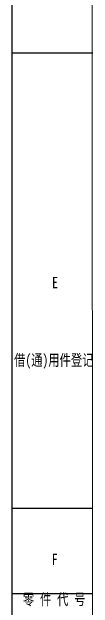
# Model space of a CAD drawing. Header units: millimetres. Extents: x 0 to 1189, y 0 to 841.
# Drawn here: x 0 to 25.1, y 109.5 to 293.1 of the extents above; entities that cross this region are included whole.
import ezdxf

# ---------------------------------------------------------------- set-up
doc = ezdxf.new("R2010")
doc.units = ezdxf.units.MM
for name, color, linetype in [('10', 7, 'Continuous'), ('5', 7, 'Continuous'), ('9', 7, 'Continuous')]:
    doc.layers.add(name, color=color, linetype=linetype)
doc.styles.add('SLDTEXTSTYLE0', font='hyswlongfangsong.ttf')
doc.styles.add('SLDTEXTSTYLE1', font='hyswlongfangsong.ttf', dxfattribs={"bigfont": 'bigfont'})

msp = doc.modelspace()

# ---------------------------------------------------------------- linework, layer by layer
at = {"layer": '10', "color": 7}
for p, q in [((25, 280.3333), (0, 280.3333)), ((25, 140.1667), (0, 140.1667)), ((0, 114), (25, 114))]:
    msp.add_line(p, q, dxfattribs=at)
at = {"layer": '5', "color": 7, "lineweight": 15}
msp.add_line((24.4505, 830.2687), (25.0063, 9.2689), dxfattribs=at)
at = {"layer": '9', "color": 7}
msp.add_line((0, 841), (0, 0), dxfattribs=at)

# ---------------------------------------------------------------- texts
at = {"layer": '9', "color": 7, "char_height": 3.5}
for s, insert, attachment_point, style in [('E', (13.341, 211.5117), 2, 'SLDTEXTSTYLE0'), ('借(通)用件登记', (0.688, 187.6445), 1, 'SLDTEXTSTYLE1'), ('F', (13.2471, 126.2617), 2, 'SLDTEXTSTYLE0'), ('零 件 代 号', (3.4142, 114), 1, 'SLDTEXTSTYLE1')]:
    msp.add_mtext(s, dxfattribs=dict(at, insert=insert, attachment_point=attachment_point, style=style))

doc.saveas('drawing.dxf')
